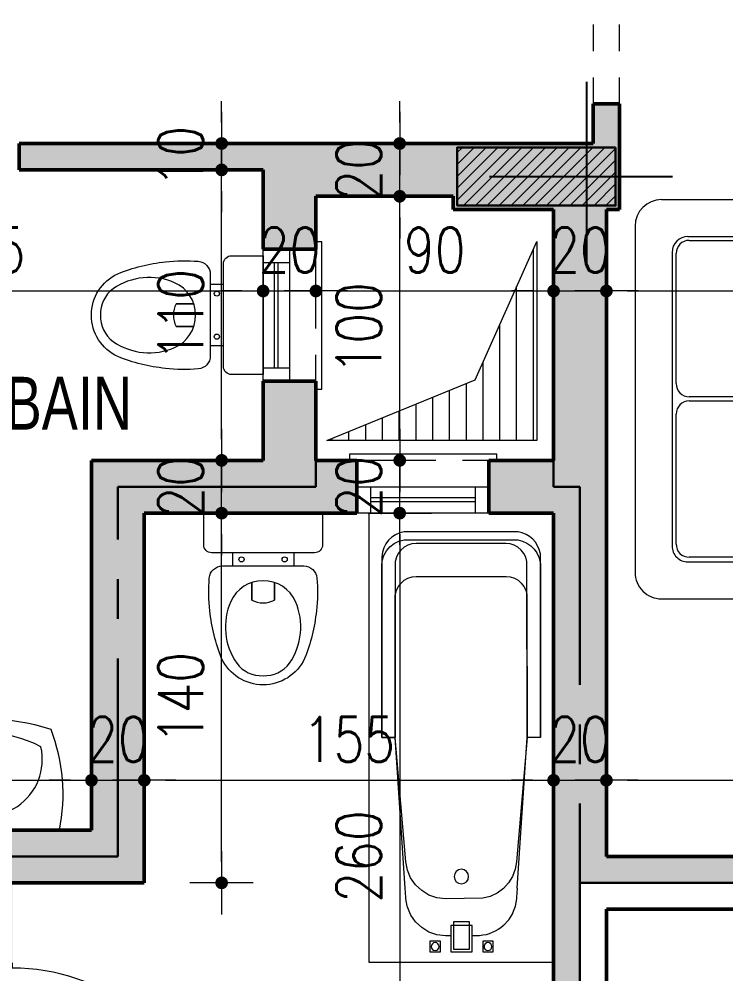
# Model space of a CAD drawing. Header units: millimetres. Extents: x 906 to 2589, y -1235 to -637.
# Drawn here: x 2457.276 to 2459.953, y -1218.709 to -1215.093 of the extents above; entities that cross this region are included whole.
import ezdxf

# ---------------------------------------------------------------- set-up
doc = ezdxf.new("R2010")
doc.units = ezdxf.units.MM
for name, pattern in [('AXES', [2, 1.25, -0.25, 0.25, -0.25]), ('CONTINOUS', [0]), ('HIDDEN', [0.375, 0.25, -0.125])]:
    doc.linetypes.add(name, pattern=pattern)
doc.layers.get('DEFPOINTS').update_dxf_attribs({"color": 255, "lineweight": 13})
for name, color, linetype, lineweight in [('A-signe', 7, 'Continuous', 9), ('APPUITS', 7, 'Continuous', 18), ('AXE LIMITE', 1, 'AXES', 30), ('DIM.', 4, 'Continuous', 25), ('GAINE', 7, 'Continuous', 20), ('interrompu', 7, 'HIDDEN', 15), ('MENUISERIE', 7, 'Continuous', 13), ('MEUBLE', 35, 'Continuous', 15), ('MUR 0.5', 7, 'Continuous', 50), ('POTEAUX ARCH', 7, 'Continuous', 30), ('POTEAUX HACHURE', 7, 'Continuous', 15), ('SANITAIRE', 7, 'Continuous', 15), ('TEXTE', 7, 'Continuous', 20)]:
    doc.layers.add(name, color=color, linetype=linetype, lineweight=lineweight)
for name, color, linetype in [('AXE', 7, 'AXES'), ('TEINTE 2', 3, 'Continuous'), ('TEINTE 3', 150, 'Continuous')]:
    doc.layers.add(name, color=color, linetype=linetype)
doc.styles.add('atef', font='romans.shx', dxfattribs={"width": 0.8})
doc.styles.add('STYLE4', font='swisscl.ttf')
doc.dimstyles.new('COTEXT', dxfattribs={"dimscale": 0, "dimtxt": 0.17, "dimasz": 0.08, "dimexe": 0.015, "dimexo": 0.015, "dimgap": 0.07, "dimtad": 1, "dimdec": 0, "dimlfac": 100, "dimzin": 0, "dimdsep": 46, "dimtxsty": 'atef', "dimblk": 'SIG2', "dimcen": 0.15, "dimse1": 1, "dimse2": 1, "dimclrd": 256, "dimclre": 6, "dimclrt": 2, "dimadec": 0, "dimazin": 0, "dimtfac": 0.5, "dimtdec": 0, "dimtix": 1, "dimtmove": 2, "dimatfit": 1, "dimldrblk": 'SIG2', "dimfxl": 0.18, "dimtolj": 1, "dimtzin": 0, "dimlwd": 18, "dimarcsym": 0})

# ---------------------------------------------------------------- blocks, each defined once
blk = doc.blocks.new('P - 0.80')
at = {"layer": 'MENUISERIE'}
for points in [[(-0.6991, 0.3412), (-0.0325, -0.0217), (-0.02, 0), (-0.6875, 0.3633)], [(-0.8, 0), (-0.78, 0), (-0.78, -0.025), (-0.755, -0.025), (-0.755, -0.1), (-0.8, -0.1)], [(0, 0), (-0.02, 0), (-0.02, -0.025), (-0.045, -0.025), (-0.045, -0.1), (0, -0.1)]]:
    blk.add_lwpolyline(points, dxfattribs=at)
blk.add_arc((-0.02, 0), 0.76, 142.5454, 180, dxfattribs=at)
blk = doc.blocks.new('SIG2')
at = {"layer": 'A-signe'}
for p, q in [((0, 1.5), (0, 0.5)), ((0, 0.5), (0, -0.5)), ((-1.5, 0), (-0.5, 0)), ((-0.5, 0), (0.5, 0)), ((0.5, 0), (1.5, 0)), ((0, -0.5), (0, -1.5))]:
    blk.add_line(p, q, dxfattribs=at)
at = {"layer": 'A-signe', "const_width": 0.3}
blk.add_lwpolyline([(-0.15, 0, 1), (0.15, 0, 1)], format="xyb", close=True, dxfattribs=at)
blk = doc.blocks.new('*D256')
at = {"layer": 'DEFPOINTS', "color": 0, "transparency": 16777216}
for p in [(2456.2633, -1215.664), (2456.5218, -1215.664), (2457.5504, -1218.164)]:
    blk.add_point(p, dxfattribs=at)
at = {"layer": 'DIM.', "lineweight": 18, "transparency": 16777216}
blk.add_line((2456.5218, -1218.084), (2456.5218, -1215.744), dxfattribs=at)
at = {"layer": 'DIM.', "lineweight": 18, "transparency": 16777216, "xscale": 0.08, "yscale": 0.08, "zscale": 0.08}
for p, rotation in [((2456.5218, -1215.664), 90), ((2456.5218, -1218.164), 270)]:
    blk.add_blockref('SIG2', p, dxfattribs=dict(at, rotation=rotation))
at = {"layer": 'DIM.', "color": 2, "transparency": 16777216, "insert": (2456.3668, -1216.914), "char_height": 0.17, "attachment_point": 5, "rotation": 90, "style": 'atef'}
blk.add_mtext('\\A1;250', dxfattribs=at)
blk = doc.blocks.new('*D265')
at = {"layer": 'DEFPOINTS', "color": 0, "transparency": 16777216}
for p in [(2456.5218, -1218.164), (2457.5504, -1218.164), (2457.1504, -1218.364)]:
    blk.add_point(p, dxfattribs=at)
at = {"layer": 'DIM.', "lineweight": 18, "transparency": 16777216}
for p, q in [((2456.5218, -1218.084), (2456.5218, -1218.004)), ((2456.5218, -1218.364), (2456.5218, -1218.164)), ((2456.5218, -1218.444), (2456.5218, -1218.524))]:
    blk.add_line(p, q, dxfattribs=at)
at = {"layer": 'DIM.', "lineweight": 18, "transparency": 16777216, "xscale": 0.08, "yscale": 0.08, "zscale": 0.08}
for p, rotation in [((2456.5218, -1218.164), 270), ((2456.5218, -1218.364), 90)]:
    blk.add_blockref('SIG2', p, dxfattribs=dict(at, rotation=rotation))
at = {"layer": 'DIM.', "color": 2, "transparency": 16777216, "insert": (2456.3668, -1218.264), "char_height": 0.17, "attachment_point": 5, "rotation": 90, "style": 'atef'}
blk.add_mtext('\\A1;20', dxfattribs=at)
blk = doc.blocks.new('*D300')
at = {"layer": 'DEFPOINTS', "color": 0, "transparency": 16777216}
for p in [(2457.7504, -1216.964), (2457.7504, -1219.564), (2458.7177, -1219.564)]:
    blk.add_point(p, dxfattribs=at)
at = {"layer": 'DIM.', "lineweight": 18, "transparency": 16777216}
blk.add_line((2458.7177, -1217.044), (2458.7177, -1219.484), dxfattribs=at)
at = {"layer": 'DIM.', "lineweight": 18, "transparency": 16777216, "xscale": 0.08, "yscale": 0.08, "zscale": 0.08}
for p, rotation in [((2458.7177, -1216.964), 90), ((2458.7177, -1219.564), 270)]:
    blk.add_blockref('SIG2', p, dxfattribs=dict(at, rotation=rotation))
at = {"layer": 'DIM.', "color": 2, "transparency": 16777216, "insert": (2458.5627, -1218.264), "char_height": 0.17, "attachment_point": 5, "rotation": 90, "style": 'atef'}
blk.add_mtext('\\A1;260', dxfattribs=at)
blk = doc.blocks.new('*D132')
at = {"layer": 'DEFPOINTS', "color": 0, "transparency": 16777216}
for p in [(2457.5504, -1217.9756), (2456.0504, -1218.1661), (2457.5504, -1218.1661)]:
    blk.add_point(p, dxfattribs=at)
at = {"layer": 'DIM.', "lineweight": 18, "transparency": 16777216}
blk.add_line((2456.1304, -1217.9756), (2457.4704, -1217.9756), dxfattribs=at)
at = {"layer": 'DIM.', "lineweight": 18, "transparency": 16777216, "xscale": 0.08, "yscale": 0.08, "zscale": 0.08, "rotation": 180}
blk.add_blockref('SIG2', (2456.0504, -1217.9756), dxfattribs=at)
at = {"layer": 'DIM.', "lineweight": 18, "transparency": 16777216, "xscale": 0.08, "yscale": 0.08, "zscale": 0.08}
blk.add_blockref('SIG2', (2457.5504, -1217.9756), dxfattribs=at)
at = {"layer": 'DIM.', "color": 2, "transparency": 16777216, "insert": (2456.8004, -1217.8206), "char_height": 0.17, "attachment_point": 5, "style": 'atef'}
blk.add_mtext('\\A1;150', dxfattribs=at)
blk = doc.blocks.new('*D133')
at = {"layer": 'DEFPOINTS', "color": 0, "transparency": 16777216}
for p in [(2457.7504, -1216.9661), (2457.7504, -1217.9756), (2457.5504, -1218.1661)]:
    blk.add_point(p, dxfattribs=at)
at = {"layer": 'DIM.', "lineweight": 18, "transparency": 16777216}
for p, q in [((2457.4704, -1217.9756), (2457.3904, -1217.9756)), ((2457.5504, -1217.9756), (2457.7504, -1217.9756)), ((2457.8304, -1217.9756), (2457.9104, -1217.9756))]:
    blk.add_line(p, q, dxfattribs=at)
at = {"layer": 'DIM.', "lineweight": 18, "transparency": 16777216, "xscale": 0.08, "yscale": 0.08, "zscale": 0.08}
blk.add_blockref('SIG2', (2457.5504, -1217.9756), dxfattribs=at)
at = {"layer": 'DIM.', "lineweight": 18, "transparency": 16777216, "xscale": 0.08, "yscale": 0.08, "zscale": 0.08, "rotation": 180}
blk.add_blockref('SIG2', (2457.7504, -1217.9756), dxfattribs=at)
at = {"layer": 'DIM.', "color": 2, "transparency": 16777216, "insert": (2457.6504, -1217.8206), "char_height": 0.17, "attachment_point": 5, "style": 'atef'}
blk.add_mtext('\\A1;20', dxfattribs=at)
blk = doc.blocks.new('*D134')
at = {"layer": 'DEFPOINTS', "color": 0, "transparency": 16777216}
for p in [(2457.7504, -1216.9661), (2459.3004, -1216.9661), (2459.3004, -1217.9756)]:
    blk.add_point(p, dxfattribs=at)
at = {"layer": 'DIM.', "lineweight": 18, "transparency": 16777216}
blk.add_line((2457.8304, -1217.9756), (2459.2204, -1217.9756), dxfattribs=at)
at = {"layer": 'DIM.', "lineweight": 18, "transparency": 16777216, "xscale": 0.08, "yscale": 0.08, "zscale": 0.08, "rotation": 180}
blk.add_blockref('SIG2', (2457.7504, -1217.9756), dxfattribs=at)
at = {"layer": 'DIM.', "lineweight": 18, "transparency": 16777216, "xscale": 0.08, "yscale": 0.08, "zscale": 0.08}
blk.add_blockref('SIG2', (2459.3004, -1217.9756), dxfattribs=at)
at = {"layer": 'DIM.', "color": 2, "transparency": 16777216, "insert": (2458.5254, -1217.8206), "char_height": 0.17, "attachment_point": 5, "style": 'atef'}
blk.add_mtext('\\A1;155', dxfattribs=at)
blk = doc.blocks.new('*D135')
at = {"layer": 'DEFPOINTS', "color": 0, "transparency": 16777216}
for p in [(2459.3004, -1216.9661), (2459.5004, -1216.9737), (2459.5004, -1217.9756)]:
    blk.add_point(p, dxfattribs=at)
at = {"layer": 'DIM.', "lineweight": 18, "transparency": 16777216}
for p, q in [((2459.2204, -1217.9756), (2459.1404, -1217.9756)), ((2459.3004, -1217.9756), (2459.5004, -1217.9756)), ((2459.5804, -1217.9756), (2459.6604, -1217.9756))]:
    blk.add_line(p, q, dxfattribs=at)
at = {"layer": 'DIM.', "lineweight": 18, "transparency": 16777216, "xscale": 0.08, "yscale": 0.08, "zscale": 0.08}
blk.add_blockref('SIG2', (2459.3004, -1217.9756), dxfattribs=at)
at = {"layer": 'DIM.', "lineweight": 18, "transparency": 16777216, "xscale": 0.08, "yscale": 0.08, "zscale": 0.08, "rotation": 180}
blk.add_blockref('SIG2', (2459.5004, -1217.9756), dxfattribs=at)
at = {"layer": 'DIM.', "color": 2, "transparency": 16777216, "insert": (2459.4004, -1217.8206), "char_height": 0.17, "attachment_point": 5, "style": 'atef'}
blk.add_mtext('\\A1;20', dxfattribs=at)
blk = doc.blocks.new('*D136')
at = {"layer": 'DEFPOINTS', "color": 0, "transparency": 16777216}
for p in [(2459.5004, -1217.4973), (2462.801, -1217.9756), (2462.801, -1218.264)]:
    blk.add_point(p, dxfattribs=at)
at = {"layer": 'DIM.', "lineweight": 18, "transparency": 16777216}
blk.add_line((2459.5804, -1217.9756), (2462.721, -1217.9756), dxfattribs=at)
at = {"layer": 'DIM.', "lineweight": 18, "transparency": 16777216, "xscale": 0.08, "yscale": 0.08, "zscale": 0.08, "rotation": 180}
blk.add_blockref('SIG2', (2459.5004, -1217.9756), dxfattribs=at)
at = {"layer": 'DIM.', "lineweight": 18, "transparency": 16777216, "xscale": 0.08, "yscale": 0.08, "zscale": 0.08}
blk.add_blockref('SIG2', (2462.801, -1217.9756), dxfattribs=at)
at = {"layer": 'DIM.', "color": 2, "transparency": 16777216, "insert": (2461.1507, -1217.8206), "char_height": 0.17, "attachment_point": 5, "style": 'atef'}
blk.add_mtext('\\A1;330', dxfattribs=at)
blk = doc.blocks.new('*D308')
at = {"layer": 'DEFPOINTS', "color": 0, "transparency": 16777216}
for p in [(2458.2004, -1215.664), (2458.2004, -1216.1226), (2456.0504, -1216.257)]:
    blk.add_point(p, dxfattribs=at)
at = {"layer": 'DIM.', "lineweight": 18, "transparency": 16777216}
blk.add_line((2456.1304, -1216.1226), (2458.1204, -1216.1226), dxfattribs=at)
at = {"layer": 'DIM.', "lineweight": 18, "transparency": 16777216, "xscale": 0.08, "yscale": 0.08, "zscale": 0.08, "rotation": 180}
blk.add_blockref('SIG2', (2456.0504, -1216.1226), dxfattribs=at)
at = {"layer": 'DIM.', "lineweight": 18, "transparency": 16777216, "xscale": 0.08, "yscale": 0.08, "zscale": 0.08}
blk.add_blockref('SIG2', (2458.2004, -1216.1226), dxfattribs=at)
at = {"layer": 'DIM.', "color": 2, "transparency": 16777216, "insert": (2457.1254, -1215.9676), "char_height": 0.17, "attachment_point": 5, "style": 'atef'}
blk.add_mtext('\\A1;215', dxfattribs=at)
blk = doc.blocks.new('*D309')
at = {"layer": 'DEFPOINTS', "color": 0, "transparency": 16777216}
for p in [(2458.2004, -1215.664), (2458.4004, -1215.764), (2458.4004, -1216.1226)]:
    blk.add_point(p, dxfattribs=at)
at = {"layer": 'DIM.', "lineweight": 18, "transparency": 16777216}
for p, q in [((2458.1204, -1216.1226), (2458.0404, -1216.1226)), ((2458.2004, -1216.1226), (2458.4004, -1216.1226)), ((2458.4804, -1216.1226), (2458.5604, -1216.1226))]:
    blk.add_line(p, q, dxfattribs=at)
at = {"layer": 'DIM.', "lineweight": 18, "transparency": 16777216, "xscale": 0.08, "yscale": 0.08, "zscale": 0.08}
blk.add_blockref('SIG2', (2458.2004, -1216.1226), dxfattribs=at)
at = {"layer": 'DIM.', "lineweight": 18, "transparency": 16777216, "xscale": 0.08, "yscale": 0.08, "zscale": 0.08, "rotation": 180}
blk.add_blockref('SIG2', (2458.4004, -1216.1226), dxfattribs=at)
at = {"layer": 'DIM.', "color": 2, "transparency": 16777216, "insert": (2458.3004, -1215.9676), "char_height": 0.17, "attachment_point": 5, "style": 'atef'}
blk.add_mtext('\\A1;20', dxfattribs=at)
blk = doc.blocks.new('*D310')
at = {"layer": 'DEFPOINTS', "color": 0, "transparency": 16777216}
for p in [(2458.4004, -1215.764), (2459.3004, -1216.1226), (2459.3004, -1216.5257)]:
    blk.add_point(p, dxfattribs=at)
at = {"layer": 'DIM.', "lineweight": 18, "transparency": 16777216}
blk.add_line((2458.4804, -1216.1226), (2459.2204, -1216.1226), dxfattribs=at)
at = {"layer": 'DIM.', "lineweight": 18, "transparency": 16777216, "xscale": 0.08, "yscale": 0.08, "zscale": 0.08, "rotation": 180}
blk.add_blockref('SIG2', (2458.4004, -1216.1226), dxfattribs=at)
at = {"layer": 'DIM.', "lineweight": 18, "transparency": 16777216, "xscale": 0.08, "yscale": 0.08, "zscale": 0.08}
blk.add_blockref('SIG2', (2459.3004, -1216.1226), dxfattribs=at)
at = {"layer": 'DIM.', "color": 2, "transparency": 16777216, "insert": (2458.8504, -1215.9676), "char_height": 0.17, "attachment_point": 5, "style": 'atef'}
blk.add_mtext('\\A1;90', dxfattribs=at)
blk = doc.blocks.new('*D137')
at = {"layer": 'DEFPOINTS', "color": 0, "transparency": 16777216}
for p in [(2459.5004, -1216.1226), (2459.5004, -1216.5257), (2459.3004, -1216.5597)]:
    blk.add_point(p, dxfattribs=at)
at = {"layer": 'DIM.', "lineweight": 18, "transparency": 16777216}
for p, q in [((2459.2204, -1216.1226), (2459.1404, -1216.1226)), ((2459.3004, -1216.1226), (2459.5004, -1216.1226)), ((2459.5804, -1216.1226), (2459.6604, -1216.1226))]:
    blk.add_line(p, q, dxfattribs=at)
at = {"layer": 'DIM.', "lineweight": 18, "transparency": 16777216, "xscale": 0.08, "yscale": 0.08, "zscale": 0.08}
blk.add_blockref('SIG2', (2459.3004, -1216.1226), dxfattribs=at)
at = {"layer": 'DIM.', "lineweight": 18, "transparency": 16777216, "xscale": 0.08, "yscale": 0.08, "zscale": 0.08, "rotation": 180}
blk.add_blockref('SIG2', (2459.5004, -1216.1226), dxfattribs=at)
at = {"layer": 'DIM.', "color": 2, "transparency": 16777216, "insert": (2459.4004, -1215.9676), "char_height": 0.17, "attachment_point": 5, "style": 'atef'}
blk.add_mtext('\\A1;20', dxfattribs=at)
blk = doc.blocks.new('*D311')
at = {"layer": 'DEFPOINTS', "color": 0, "transparency": 16777216}
for p in [(2463.8004, -1215.8144), (2459.5004, -1215.9282), (2463.8004, -1216.1226)]:
    blk.add_point(p, dxfattribs=at)
at = {"layer": 'DIM.', "lineweight": 18, "transparency": 16777216}
blk.add_line((2459.5804, -1216.1226), (2463.7204, -1216.1226), dxfattribs=at)
at = {"layer": 'DIM.', "lineweight": 18, "transparency": 16777216, "xscale": 0.08, "yscale": 0.08, "zscale": 0.08, "rotation": 180}
blk.add_blockref('SIG2', (2459.5004, -1216.1226), dxfattribs=at)
at = {"layer": 'DIM.', "lineweight": 18, "transparency": 16777216, "xscale": 0.08, "yscale": 0.08, "zscale": 0.08}
blk.add_blockref('SIG2', (2463.8004, -1216.1226), dxfattribs=at)
at = {"layer": 'DIM.', "color": 2, "transparency": 16777216, "insert": (2461.6504, -1215.9676), "char_height": 0.17, "attachment_point": 5, "style": 'atef'}
blk.add_mtext('\\A1;430', dxfattribs=at)
blk = doc.blocks.new('CUVETTE -2')
at = {"layer": 'SANITAIRE'}
for p, q in [((0.1089, 0.15), (0.1089, 0.2)), ((0.3411, 0.15), (0.3411, 0.2))]:
    blk.add_line(p, q, dxfattribs=at)
at = {"layer": 'SANITAIRE', "flags": 128}
for points in [[(0.068, 0.5503, -0.290899), (0.225, 0.6501)], [(0.225, 0.6154, 0.251168), (0.1249, 0.5678)], [(0.225, 0.6501, -0.290899), (0.382, 0.5503)], [(0.3251, 0.5678, 0.251168), (0.225, 0.6154)], [(0.0232, 0.3699, -0.068521), (0.068, 0.5503)], [(0.1249, 0.5678, 0.259575), (0.1024, 0.335)], [(0.3476, 0.335, 0.259575), (0.3251, 0.5678)], [(0.382, 0.5503, -0.068521), (0.4268, 0.3699)], [(0.0212, 0.2458, -0.05039), (0.0232, 0.3699)], [(0.4268, 0.3699, -0.05039), (0.4288, 0.2458)], [(0.1024, 0.335, 0.300692), (0.225, 0.2557)], [(0.225, 0.2557, 0.300692), (0.3476, 0.335)], [(0.379, 0.2), (0.071, 0.2, -0.39005), (0.0212, 0.2458)], [(0.4288, 0.2458, -0.39005), (0.379, 0.2)], [(0.45, 0), (0, 0), (0, 0.12, -0.414214), (0.03, 0.15)], [(0.03, 0.15), (0.42, 0.15, -0.414214), (0.45, 0.12)]]:
    blk.add_lwpolyline(points, format="xyb", dxfattribs=at)
at = {"layer": 'SANITAIRE'}
for points in [[(0.1819, 0.3292), (0.1819, 0.3292), (0.1819, 0.2625), (0.1819, 0.2625)], [(0.2681, 0.3292), (0.2681, 0.3292), (0.2681, 0.2625), (0.2681, 0.2625)]]:
    blk.add_lwpolyline(points, close=True, dxfattribs=at)
at = {"layer": 'SANITAIRE', "flags": 128}
blk.add_lwpolyline([(0.45, 0.12), (0.45, 0)], dxfattribs=at)
at = {"layer": 'SANITAIRE'}
for centre in [(0.1434, 0.175), (0.3066, 0.175)]:
    blk.add_circle(centre, 0.00977, dxfattribs=at)
blk.add_arc((0.225, 0.246), 0.0937, 62.6078, 117.3922, dxfattribs=at)
blk = doc.blocks.new('L.MAIN 56-46')
at = {"layer": 'SANITAIRE', "linetype": 'Continuous'}
blk.add_line((0, 0), (0, 0.56), dxfattribs=at)
blk.add_circle((-0.1575, 0.28), 0.025, dxfattribs=at)
for centre, radius, start, end in [((-0.1365, -0.1054), 0.6792, 78.4082, 111.1055), ((0.3903, 0.2801), 0.8103, 162.1661, 197.8338), ((0.0788, 0.28), 0.4463, 151.9275, 208.0725), ((-0.2678, 0.28), 0.2153, 257.3196, 102.6804), ((-0.1365, 0.6605), 0.6744, 248.7374, 281.6753)]:
    blk.add_arc(centre, radius, start, end, dxfattribs=at)
blk = doc.blocks.new('BAIGNOIR 0.70-1.70')
at = {"layer": 'SANITAIRE'}
for p, q in [((0.138, 0.2794), (0.1006, 0.85)), ((0.562, 0.2794), (0.6, 0.85))]:
    blk.add_line(p, q, dxfattribs=at)
for points in [[(0, 1.7), (0.7, 1.7), (0.7, 0), (0, 0)], [(0.5998, 1.3897), (0.5949, 1.4081), (0.5877, 1.4226), (0.5778, 1.4353), (0.5656, 1.4458), (0.5514, 1.4536), (0.536, 1.4584), (0.52, 1.46), (0.18, 1.46), (0.164, 1.4584), (0.1486, 1.4536), (0.1344, 1.4458), (0.1222, 1.4353), (0.1123, 1.4226), (0.1051, 1.4081), (0.1014, 1.3925), (0.1006, 0.85), (0.1407, 0.38), (0.1454, 0.3515), (0.1555, 0.3243), (0.1706, 0.2996), (0.1902, 0.2783), (0.2136, 0.2612), (0.2398, 0.2488), (0.2679, 0.2417), (0.4097, 0.24), (0.4416, 0.2437), (0.472, 0.254), (0.4995, 0.2705), (0.523, 0.2924), (0.5413, 0.3188), (0.5536, 0.3485), (0.5593, 0.38), (0.6, 0.85)], [(0.3785, 0.0488), (0.3185, 0.0488), (0.3185, 0.1526), (0.3785, 0.1526)], [(0.3885, 0.0388), (0.3085, 0.0388), (0.3085, 0.1388), (0.3885, 0.1388)], [(0.2685, 0.0388), (0.2285, 0.0388), (0.2285, 0.0788), (0.2685, 0.0788)], [(0.4685, 0.0388), (0.4285, 0.0388), (0.4285, 0.0788), (0.4685, 0.0788)]]:
    blk.add_lwpolyline(points, close=True, dxfattribs=at)
for points in [[(0.0501, 0.85), (0.0501, 1.5465, -0.315661), (0.1344, 1.6296), (0.5656, 1.6296, -0.356924), (0.6506, 1.5346), (0.65, 0.85), (0.6, 0.85)], [(0.1452, 0.2123, 0.002879), (0.1457, 0.2106), (0.1552, 0.1851, 0.002875), (0.1559, 0.1836), (0.1703, 0.1601, 0.001962), (0.171, 0.1592), (0.1902, 0.1383, 0.167547), (0.2806, 0.1), (0.3085, 0.1), (0.3085, 0.1388), (0.3885, 0.1388), (0.3885, 0.1), (0.4097, 0.1), (0.4416, 0.1036), (0.472, 0.1139), (0.4995, 0.1304), (0.523, 0.1524), (0.5405, 0.1776, 0.004777), (0.5419, 0.1802), (0.5523, 0.2053, 0.012058), (0.5543, 0.2123)]]:
    blk.add_lwpolyline(points, format="xyb", dxfattribs=at)
at = {"layer": 'SANITAIRE', "elevation": 0.0009}
blk.add_lwpolyline([(0.1016, 1.5175), (0.1057, 1.5331), (0.1129, 1.5476), (0.1228, 1.5603), (0.135, 1.5708), (0.1491, 1.5786), (0.1645, 1.5834), (0.1806, 1.585), (0.5206, 1.585), (0.5366, 1.5834), (0.552, 1.5786), (0.5661, 1.5708), (0.5784, 1.5603), (0.5883, 1.5476), (0.5955, 1.5331), (0.5996, 1.5175), (0.6, 0.85), (0.65, 0.85), (0.6506, 1.5), (0.6486, 1.5201), (0.6425, 1.5393), (0.6328, 1.5569), (0.6197, 1.5723), (0.6038, 1.5847), (0.5857, 1.5936), (0.5662, 1.5988), (0.1349, 1.5988), (0.1176, 1.5944), (0.1012, 1.587), (0.0865, 1.5768), (0.0738, 1.5641), (0.0636, 1.5494), (0.0562, 1.533), (0.0501, 1.5079), (0.0501, 0.85), (0.1006, 0.85)], close=True, dxfattribs=at)
at = {"layer": 'SANITAIRE'}
for points in [[(0.0501, 0.85), (0.1006, 0.85)], [(0.138, 0.2794), (0.1404, 0.2447)], [(0.5596, 0.2447), (0.562, 0.2794)], [(0.1404, 0.2447), (0.1407, 0.24), (0.1452, 0.2123)], [(0.5543, 0.2123), (0.5593, 0.24), (0.5596, 0.2447)]]:
    blk.add_lwpolyline(points, dxfattribs=at)
for centre, radius in [((0.349, 0.3239), 0.0274), ((0.2485, 0.0588), 0.015), ((0.4485, 0.0588), 0.015)]:
    blk.add_circle(centre, radius, dxfattribs=at)
blk = doc.blocks.new('*D318')
at = {"layer": 'DEFPOINTS', "color": 0, "transparency": 16777216}
for p in [(2458.7177, -1216.764), (2459.1778, -1216.764), (2459.1778, -1216.964)]:
    blk.add_point(p, dxfattribs=at)
at = {"layer": 'DIM.', "lineweight": 18, "transparency": 16777216}
for p, q in [((2458.7177, -1216.684), (2458.7177, -1216.604)), ((2458.7177, -1216.964), (2458.7177, -1216.764)), ((2458.7177, -1217.044), (2458.7177, -1217.124))]:
    blk.add_line(p, q, dxfattribs=at)
at = {"layer": 'DIM.', "lineweight": 18, "transparency": 16777216, "xscale": 0.08, "yscale": 0.08, "zscale": 0.08}
for p, rotation in [((2458.7177, -1216.764), 270), ((2458.7177, -1216.964), 90)]:
    blk.add_blockref('SIG2', p, dxfattribs=dict(at, rotation=rotation))
at = {"layer": 'DIM.', "color": 2, "transparency": 16777216, "insert": (2458.5627, -1216.864), "char_height": 0.17, "attachment_point": 5, "rotation": 90, "style": 'atef'}
blk.add_mtext('\\A1;20', dxfattribs=at)
blk = doc.blocks.new('*D146')
at = {"layer": 'DEFPOINTS', "color": 0, "transparency": 16777216}
for p in [(2458.6207, -1215.764), (2458.7177, -1215.764), (2459.0375, -1216.764)]:
    blk.add_point(p, dxfattribs=at)
at = {"layer": 'DIM.', "lineweight": 18, "transparency": 16777216}
blk.add_line((2458.7177, -1216.684), (2458.7177, -1215.844), dxfattribs=at)
at = {"layer": 'DIM.', "lineweight": 18, "transparency": 16777216, "xscale": 0.08, "yscale": 0.08, "zscale": 0.08}
for p, rotation in [((2458.7177, -1215.764), 90), ((2458.7177, -1216.764), 270)]:
    blk.add_blockref('SIG2', p, dxfattribs=dict(at, rotation=rotation))
at = {"layer": 'DIM.', "color": 2, "transparency": 16777216, "insert": (2458.5627, -1216.264), "char_height": 0.17, "attachment_point": 5, "rotation": 90, "style": 'atef'}
blk.add_mtext('\\A1;100', dxfattribs=at)
blk = doc.blocks.new('*D147')
at = {"layer": 'DEFPOINTS', "color": 0, "transparency": 16777216}
for p in [(2458.4745, -1215.564), (2458.7177, -1215.564), (2458.6207, -1215.764)]:
    blk.add_point(p, dxfattribs=at)
at = {"layer": 'DIM.', "lineweight": 18, "transparency": 16777216}
for p, q in [((2458.7177, -1215.484), (2458.7177, -1215.404)), ((2458.7177, -1215.764), (2458.7177, -1215.564)), ((2458.7177, -1215.844), (2458.7177, -1215.924))]:
    blk.add_line(p, q, dxfattribs=at)
at = {"layer": 'DIM.', "lineweight": 18, "transparency": 16777216, "xscale": 0.08, "yscale": 0.08, "zscale": 0.08}
for p, rotation in [((2458.7177, -1215.564), 270), ((2458.7177, -1215.764), 90)]:
    blk.add_blockref('SIG2', p, dxfattribs=dict(at, rotation=rotation))
at = {"layer": 'DIM.', "color": 2, "transparency": 16777216, "insert": (2458.5627, -1215.664), "char_height": 0.17, "attachment_point": 5, "rotation": 90, "style": 'atef'}
blk.add_mtext('\\A1;20', dxfattribs=at)
blk = doc.blocks.new('*D325')
at = {"layer": 'DEFPOINTS', "color": 0, "transparency": 16777216}
for p in [(2457.7504, -1216.964), (2458.0433, -1216.964), (2457.7504, -1218.364)]:
    blk.add_point(p, dxfattribs=at)
at = {"layer": 'DIM.', "lineweight": 18, "transparency": 16777216}
blk.add_line((2458.0433, -1218.284), (2458.0433, -1217.044), dxfattribs=at)
at = {"layer": 'DIM.', "lineweight": 18, "transparency": 16777216, "xscale": 0.08, "yscale": 0.08, "zscale": 0.08}
for p, rotation in [((2458.0433, -1216.964), 90), ((2458.0433, -1218.364), 270)]:
    blk.add_blockref('SIG2', p, dxfattribs=dict(at, rotation=rotation))
at = {"layer": 'DIM.', "color": 2, "transparency": 16777216, "insert": (2457.8883, -1217.664), "char_height": 0.17, "attachment_point": 5, "rotation": 90, "style": 'atef'}
blk.add_mtext('\\A1;140', dxfattribs=at)
blk = doc.blocks.new('*D326')
at = {"layer": 'DEFPOINTS', "color": 0, "transparency": 16777216}
for p in [(2457.5504, -1216.764), (2458.0433, -1216.764), (2457.7504, -1216.964)]:
    blk.add_point(p, dxfattribs=at)
at = {"layer": 'DIM.', "lineweight": 18, "transparency": 16777216}
for p, q in [((2458.0433, -1216.684), (2458.0433, -1216.604)), ((2458.0433, -1216.964), (2458.0433, -1216.764)), ((2458.0433, -1217.044), (2458.0433, -1217.124))]:
    blk.add_line(p, q, dxfattribs=at)
at = {"layer": 'DIM.', "lineweight": 18, "transparency": 16777216, "xscale": 0.08, "yscale": 0.08, "zscale": 0.08}
for p, rotation in [((2458.0433, -1216.764), 270), ((2458.0433, -1216.964), 90)]:
    blk.add_blockref('SIG2', p, dxfattribs=dict(at, rotation=rotation))
at = {"layer": 'DIM.', "color": 2, "transparency": 16777216, "insert": (2457.8883, -1216.864), "char_height": 0.17, "attachment_point": 5, "rotation": 90, "style": 'atef'}
blk.add_mtext('\\A1;20', dxfattribs=at)
blk = doc.blocks.new('*D327')
at = {"layer": 'DEFPOINTS', "color": 0, "transparency": 16777216}
for p in [(2458.0433, -1215.664), (2458.2004, -1215.664), (2457.5504, -1216.764)]:
    blk.add_point(p, dxfattribs=at)
at = {"layer": 'DIM.', "lineweight": 18, "transparency": 16777216}
blk.add_line((2458.0433, -1216.684), (2458.0433, -1215.744), dxfattribs=at)
at = {"layer": 'DIM.', "lineweight": 18, "transparency": 16777216, "xscale": 0.08, "yscale": 0.08, "zscale": 0.08}
for p, rotation in [((2458.0433, -1215.664), 90), ((2458.0433, -1216.764), 270)]:
    blk.add_blockref('SIG2', p, dxfattribs=dict(at, rotation=rotation))
at = {"layer": 'DIM.', "color": 2, "transparency": 16777216, "insert": (2457.8883, -1216.214), "char_height": 0.17, "attachment_point": 5, "rotation": 90, "style": 'atef'}
blk.add_mtext('\\A1;110', dxfattribs=at)
blk = doc.blocks.new('*D328')
at = {"layer": 'DEFPOINTS', "color": 0, "transparency": 16777216}
for p in [(2458.0433, -1215.564), (2458.2366, -1215.564), (2458.2004, -1215.664)]:
    blk.add_point(p, dxfattribs=at)
at = {"layer": 'DIM.', "lineweight": 18, "transparency": 16777216}
for p, q in [((2458.0433, -1215.484), (2458.0433, -1215.404)), ((2458.0433, -1215.664), (2458.0433, -1215.564)), ((2458.0433, -1215.744), (2458.0433, -1215.824))]:
    blk.add_line(p, q, dxfattribs=at)
at = {"layer": 'DIM.', "lineweight": 18, "transparency": 16777216, "xscale": 0.08, "yscale": 0.08, "zscale": 0.08}
for p, rotation in [((2458.0433, -1215.564), 270), ((2458.0433, -1215.664), 90)]:
    blk.add_blockref('SIG2', p, dxfattribs=dict(at, rotation=rotation))
at = {"layer": 'DIM.', "color": 2, "transparency": 16777216, "insert": (2457.8883, -1215.614), "char_height": 0.17, "attachment_point": 5, "rotation": 90, "style": 'atef'}
blk.add_mtext('\\A1;10', dxfattribs=at)
blk = doc.blocks.new('*D405')
at = {"layer": 'DEFPOINTS', "color": 0, "transparency": 16777216}
for p in [(2462.6838, -1218.464), (2459.5004, -1218.8682), (2459.5004, -1219.0738)]:
    blk.add_point(p, dxfattribs=at)
at = {"layer": 'DIM.', "lineweight": 18, "transparency": 16777216}
blk.add_line((2462.6038, -1219.0738), (2459.5804, -1219.0738), dxfattribs=at)
at = {"layer": 'DIM.', "lineweight": 18, "transparency": 16777216, "xscale": 0.08, "yscale": 0.08, "zscale": 0.08, "rotation": 180}
blk.add_blockref('SIG2', (2459.5004, -1219.0738), dxfattribs=at)
at = {"layer": 'DIM.', "lineweight": 18, "transparency": 16777216, "xscale": 0.08, "yscale": 0.08, "zscale": 0.08}
blk.add_blockref('SIG2', (2462.6838, -1219.0738), dxfattribs=at)
at = {"layer": 'DIM.', "color": 2, "transparency": 16777216, "insert": (2461.0921, -1218.9188), "char_height": 0.17, "attachment_point": 5, "style": 'atef'}
blk.add_mtext('\\A1;318', dxfattribs=at)
blk = doc.blocks.new('A$C4AA77CC6')
at = {"linetype": 'ByBlock'}
for p, q in [((1.1226, 2.0646), (0, 0.5318)), ((1.8487, 1.5329), (1.1226, 2.0646)), ((1.0926, 2.0237), (1.8187, 1.4919)), ((1.8487, 1.5329), (0.7261, 0)), ((0.5703, 1.3105), (0.9596, 1.0253)), ((0.6745, 0.636), (0.5703, 1.3105)), ((0.9596, 1.0253), (0.6745, 0.636)), ((0.3964, 0.9656), (0.1713, 0.6582)), ((0.6526, 0.778), (0.3964, 0.9656)), ((0.1713, 0.6582), (0.6426, 0.313)), ((1.0112, 0.3894), (0.6745, 0.636)), ((0.7561, 0.041), (0.03, 0.5727)), ((0, 0.5318), (0.7261, 0)), ((0.6426, 0.313), (0.8077, 0.5384))]:
    blk.add_line(p, q, dxfattribs=at)
blk = doc.blocks.new('Sofa2P')
for p, q in [((0.6559, 0), (-0.6559, 0)), ((-0.7559, -0.1), (-0.7559, -0.6699)), ((0.7559, -0.1), (0.7559, -0.6699)), ((0.5559, -0.14), (-0.5559, -0.14)), ((-0.5484, -0.1553), (-0.0561, -0.1553)), ((0.0593, -0.1553), (0.5516, -0.1553)), ((-0.6159, -0.2), (-0.6159, -0.6699)), ((-0.5983, -0.6667), (-0.5983, -0.2053)), ((-0.0061, -0.2053), (-0.0061, -0.6667)), ((-0.0061, -0.2053), (-0.0061, -0.6667)), ((0.0093, -0.6667), (0.0093, -0.2053)), ((0.6016, -0.2053), (0.6016, -0.6667)), ((0.6159, -0.2), (0.6159, -0.6699)), ((-0.6459, -0.6999), (-0.7259, -0.6999)), ((-0.5684, -0.6967), (-0.0361, -0.6967)), ((0.0393, -0.6967), (0.5716, -0.6967)), ((0.6459, -0.6999), (0.7259, -0.6999))]:
    blk.add_line(p, q)
for centre, radius, start, end in [((-0.6559, -0.1), 0.1, 90, 180), ((0.6559, -0.1), 0.1, 0, 90), ((-0.5559, -0.2), 0.06, 90, 180), ((0.5559, -0.2), 0.06, 0, 90), ((-0.5484, -0.2053), 0.05, 90, 180), ((-0.0561, -0.2053), 0.05, 0, 90), ((-0.0561, -0.2053), 0.05, 0, 90), ((0.0593, -0.2053), 0.05, 90, 180), ((0.5516, -0.2053), 0.05, 0, 90), ((-0.7259, -0.6699), 0.03, 180, 270), ((-0.6459, -0.6699), 0.03, 270, 0), ((-0.5684, -0.6667), 0.03, 180, 270), ((-0.0361, -0.6667), 0.03, 270, 0), ((-0.0361, -0.6667), 0.03, 270, 0), ((0.0393, -0.6667), 0.03, 180, 270), ((0.5716, -0.6667), 0.03, 270, 0), ((0.6459, -0.6699), 0.03, 180, 270), ((0.7259, -0.6699), 0.03, 270, 0)]:
    blk.add_arc(centre, radius, start, end)

msp = doc.modelspace()

# ---------------------------------------------------------------- hatches: boundary and pattern name
at = {"layer": 'GAINE'}
h = msp.add_hatch(dxfattribs=at)
h.set_pattern_fill('ANSI31', color=256, scale=0.02, angle=45)
h.set_pattern_definition([(90, (1356.29244, -124.41496), (-0.0635, 7e-18), [])])
h.paths.add_polyline_path([(2459.2364, -1215.9352), (2459.2364, -1216.6892), (2458.4413, -1216.6892), (2459.0032, -1216.4592)])
at = {"layer": 'POTEAUX HACHURE'}
h = msp.add_hatch(dxfattribs=at)
h.set_pattern_fill('ANSI31', color=256, scale=0.01)
h.set_pattern_definition([(45, (1333.54263, -277.91228), (-0.0224506403, 0.0224506403), [])])
h.paths.add_polyline_path([(2459.5354, -1215.579), (2458.9354, -1215.579), (2458.9354, -1215.799), (2459.5354, -1215.799)])
at = {"layer": 'TEINTE 2', "linetype": 'CONTINOUS'}
h = msp.add_hatch(color=256, dxfattribs=at)
h.dxf.hatch_style = 1
h.paths.add_polyline_path([(2455.9504, -1215.464), (2452.5504, -1215.464), (2452.5504, -1216.614), (2452.4704, -1216.614), (2452.4704, -1216.864), (2452.8004, -1216.864), (2452.8004, -1215.564), (2455.6704, -1215.564), (2455.6704, -1215.794), (2455.8504, -1215.794), (2455.8504, -1218.4183), (2455.9504, -1218.4183), (2455.9504, -1218.364), (2457.1504, -1218.364), (2457.1504, -1218.6669), (2457.2504, -1218.6669), (2457.2504, -1218.364), (2457.7504, -1218.364), (2457.7504, -1216.964), (2458.5551, -1216.964), (2458.5551, -1216.764), (2458.4004, -1216.764), (2458.4004, -1216.864), (2457.6504, -1216.864), (2457.6504, -1218.264), (2455.9504, -1218.264)])
h = msp.add_hatch(color=256, dxfattribs=at)
h.dxf.hatch_style = 1
h.paths.add_polyline_path([(2459.3004, -1216.764), (2459.0551, -1216.764), (2459.0551, -1216.964), (2459.3004, -1216.964), (2459.3004, -1219.564), (2457.2504, -1219.564), (2457.2504, -1219.4669), (2457.1504, -1219.4669), (2457.1504, -1219.564), (2457.0004, -1219.564), (2457.0004, -1219.664), (2460.9504, -1219.664), (2460.9504, -1221.714), (2462.1504, -1221.714), (2462.1504, -1221.7683), (2462.2505, -1221.7683), (2462.2505, -1221.5891), (2461.0504, -1221.5891), (2461.0504, -1219.564), (2459.4004, -1219.564), (2459.4004, -1216.864), (2459.3004, -1216.864)])
at = {"layer": 'TEINTE 3', "linetype": 'CONTINOUS'}
h = msp.add_hatch(color=256, dxfattribs=at)
h.dxf.hatch_style = 1
h.paths.add_polyline_path([(2452.8004, -1214.314), (2452.8004, -1214.064), (2452.4704, -1214.064), (2452.4704, -1214.314), (2452.5504, -1214.314), (2452.5504, -1215.464), (2455.9504, -1215.464), (2455.9504, -1218.264), (2457.6504, -1218.264), (2457.6504, -1216.864), (2458.4004, -1216.864), (2458.4004, -1216.464), (2458.2004, -1216.464), (2458.2004, -1216.764), (2457.5504, -1216.764), (2457.5504, -1218.164), (2456.0504, -1218.164), (2456.0504, -1215.664), (2456.4763, -1215.664), (2456.4763, -1215.564), (2456.0504, -1215.564), (2456.0504, -1215.364), (2452.8004, -1215.364)])
h = msp.add_hatch(color=256, dxfattribs=at)
h.dxf.hatch_style = 1
h.paths.add_polyline_path([(2459.5004, -1215.814), (2459.5504, -1215.814), (2459.5504, -1215.564), (2459.5504, -1215.414), (2459.4504, -1215.414), (2459.4504, -1215.564), (2457.2763, -1215.564), (2457.2763, -1215.664), (2458.2004, -1215.664), (2458.2004, -1215.964), (2458.4004, -1215.964), (2458.4004, -1215.764), (2458.9204, -1215.764), (2458.9204, -1215.814), (2459.3004, -1215.814), (2459.3004, -1216.864), (2459.4004, -1216.864), (2459.4004, -1218.364), (2462.8424, -1218.364), (2462.8818, -1218.3246), (2462.8111, -1218.2539), (2462.801, -1218.264), (2459.5004, -1218.264)])

# ---------------------------------------------------------------- linework, layer by layer
at = {"layer": 'APPUITS'}
for points in [[(2458.4004, -1216.494), (2458.4233, -1216.494), (2458.4233, -1215.9362), (2458.4004, -1215.9362)], [(2459.0851, -1216.764), (2459.0851, -1216.7411), (2458.5273, -1216.7411), (2458.5273, -1216.764)]]:
    msp.add_lwpolyline(points, dxfattribs=at)
at = {"layer": 'AXE'}
for p, q in [((2459.4254, -1215.3309), (2459.4254, -1216.0339)), ((2459.0571, -1215.689), (2459.7503, -1215.689))]:
    msp.add_line(p, q, dxfattribs=at)
at = {"layer": 'AXE LIMITE', "ltscale": 0.6}
for points in [[(2459.3004, -1216.764), (2459.3004, -1216.864), (2459.4004, -1216.864), (2459.4004, -1218.364), (2462.8424, -1218.364), (2463.9004, -1217.3061), (2463.9004, -1212.914)], [(2452.5504, -1215.464), (2455.9504, -1215.464), (2455.9504, -1218.264), (2457.6504, -1218.264), (2457.6504, -1216.864), (2458.4004, -1216.864), (2458.4004, -1216.764)], [(2452.5504, -1215.464), (2455.9504, -1215.464), (2455.9504, -1218.264), (2457.6504, -1218.264), (2457.6504, -1216.864), (2458.4004, -1216.864), (2458.4004, -1216.764)], [(2459.3004, -1216.764), (2459.3004, -1216.864), (2459.4004, -1216.864), (2459.4004, -1219.564), (2461.0504, -1219.564), (2461.0504, -1221.5891), (2462.2505, -1221.5891), (2462.2505, -1222.9347), (2461.7504, -1222.9347), (2461.7504, -1223.484), (2459.5004, -1223.484), (2459.5004, -1225.584), (2453.6004, -1225.584)]]:
    msp.add_lwpolyline(points, dxfattribs=at)
at = {"layer": 'GAINE'}
msp.add_lwpolyline([(2459.2364, -1215.9352), (2459.2364, -1216.6892), (2458.4413, -1216.6892), (2459.0032, -1216.4592)], close=True, dxfattribs=at)
at = {"layer": 'interrompu', "ltscale": 0.2}
for p, q in [((2459.4504, -1214.514), (2459.4504, -1215.414)), ((2459.5504, -1215.414), (2459.5504, -1214.514)), ((2458.4004, -1216.464), (2458.4004, -1215.964)), ((2459.0551, -1216.764), (2458.5551, -1216.764))]:
    msp.add_line(p, q, dxfattribs=at)
at = {"layer": 'MENUISERIE', "color": 2, "linetype": 'Continuous'}
for p, q in [((2458.2004, -1216.464), (2458.2004, -1215.964)), ((2458.3004, -1215.9666), (2458.3004, -1216.464)), ((2458.3004, -1216.0161), (2458.2004, -1216.0161)), ((2458.2429, -1216.414), (2458.2429, -1216.0163)), ((2458.2579, -1216.414), (2458.2579, -1216.0163)), ((2458.2004, -1216.414), (2458.3004, -1216.414)), ((2458.5577, -1216.864), (2459.0551, -1216.864)), ((2458.6072, -1216.864), (2458.6072, -1216.964)), ((2459.0051, -1216.964), (2459.0051, -1216.864)), ((2459.0051, -1216.9065), (2458.6074, -1216.9065)), ((2459.0051, -1216.9215), (2458.6074, -1216.9215)), ((2459.0551, -1216.964), (2458.5551, -1216.964))]:
    msp.add_line(p, q, dxfattribs=at)
at = {"layer": 'MUR 0.5'}
for p, q in [((2459.4504, -1215.414), (2459.4504, -1215.564)), ((2459.5504, -1215.414), (2459.4504, -1215.414)), ((2459.5504, -1215.414), (2459.5504, -1215.564)), ((2457.2763, -1215.564), (2459.4504, -1215.564)), ((2457.2763, -1215.664), (2457.2763, -1215.564)), ((2459.5504, -1215.564), (2459.5504, -1215.814)), ((2457.2763, -1215.664), (2458.2004, -1215.664)), ((2458.2004, -1215.664), (2458.2004, -1215.964)), ((2458.4004, -1215.764), (2458.9204, -1215.764)), ((2458.4004, -1215.764), (2458.4004, -1215.964)), ((2458.9204, -1215.764), (2458.9204, -1215.814)), ((2458.9204, -1215.814), (2459.3004, -1215.814)), ((2459.3004, -1215.814), (2459.3004, -1216.764)), ((2459.5004, -1215.814), (2459.5004, -1218.264)), ((2459.5504, -1215.814), (2459.5004, -1215.814)), ((2458.2004, -1215.964), (2458.4004, -1215.964)), ((2458.2004, -1216.464), (2458.2004, -1216.764)), ((2458.2004, -1216.464), (2458.4004, -1216.464)), ((2458.4004, -1216.464), (2458.4004, -1216.764)), ((2457.5504, -1216.764), (2457.5504, -1218.164)), ((2457.5504, -1216.764), (2458.2004, -1216.764)), ((2458.4004, -1216.764), (2458.5551, -1216.764)), ((2458.5551, -1216.964), (2458.5551, -1216.764)), ((2459.0551, -1216.764), (2459.3004, -1216.764)), ((2459.0551, -1216.964), (2459.0551, -1216.764)), ((2457.7504, -1216.964), (2457.7504, -1218.364)), ((2457.7504, -1216.964), (2458.5551, -1216.964)), ((2459.0551, -1216.964), (2459.3004, -1216.964)), ((2459.3004, -1216.964), (2459.3004, -1219.564)), ((2456.0504, -1218.164), (2457.5504, -1218.164)), ((2459.5004, -1218.264), (2462.801, -1218.264)), ((2457.2504, -1218.364), (2457.7504, -1218.364)), ((2459.5004, -1218.464), (2462.6838, -1218.464)), ((2459.5004, -1218.464), (2459.5004, -1219.184))]:
    msp.add_line(p, q, dxfattribs=at)
at = {"layer": 'POTEAUX ARCH'}
msp.add_lwpolyline([(2459.5354, -1215.579), (2458.9354, -1215.579), (2458.9354, -1215.799), (2459.5354, -1215.799)], close=True, dxfattribs=at)

# ---------------------------------------------------------------- block references
at = {"layer": 'MENUISERIE', "rotation": 270}
msp.add_blockref('P - 0.80', (2457.2504, -1219.4669), dxfattribs=at)
at = {"layer": 'MEUBLE'}
for name, p, rotation in [('A$C4AA77CC6', (2455.5308, -1213.6692), 306.2173682448366), ('Sofa2P', (2459.609, -1216.5325), 89.99999999999999)]:
    msp.add_blockref(name, p, dxfattribs=dict(at, rotation=rotation))
at = {"layer": 'SANITAIRE'}
for name, p, rotation in [('CUVETTE -2', (2458.2004, -1216.439), 90), ('CUVETTE -2', (2458.4254, -1216.964), 180), ('L.MAIN 56-46', (2456.869, -1218.164), 270)]:
    msp.add_blockref(name, p, dxfattribs=dict(at, rotation=rotation))
at = {"layer": 'SANITAIRE', "xscale": -1}
msp.add_blockref('BAIGNOIR 0.70-1.70', (2459.3004, -1218.664), dxfattribs=at)

# ---------------------------------------------------------------- texts
at = {"layer": 'TEXTE', "insert": (2456.8267, -1216.4476), "char_height": 0.2, "width": 0.808023, "attachment_point": 1, "style": 'STYLE4'}
msp.add_mtext('S.D.BAIN', dxfattribs=at)

# ---------------------------------------------------------------- dimensions: what is measured, and where the dimension line sits
at = {"layer": 'DIM.'}
for base, p1, p2, picture, middle in [((2458.0433, -1215.564), (2458.2004, -1215.664), (2458.2366, -1215.564), '*D328', (2457.8883, -1215.614)), ((2458.7177, -1215.564), (2458.6207, -1215.764), (2458.4745, -1215.564), '*D147', (2458.5627, -1215.664)), ((2456.5218, -1215.664), (2457.5504, -1218.164), (2456.2633, -1215.664), '*D256', (2456.3668, -1216.914)), ((2458.0433, -1215.664), (2457.5504, -1216.764), (2458.2004, -1215.664), '*D327', (2457.8883, -1216.214)), ((2458.7177, -1215.764), (2459.0375, -1216.764), (2458.6207, -1215.764), '*D146', (2458.5627, -1216.264)), ((2458.0433, -1216.764), (2457.7504, -1216.964), (2457.5504, -1216.764), '*D326', (2457.8883, -1216.864)), ((2458.7177, -1216.764), (2459.1778, -1216.964), (2459.1778, -1216.764), '*D318', (2458.5627, -1216.864)), ((2458.7177, -1219.564), (2457.7504, -1216.964), (2457.7504, -1219.564), '*D300', (2458.5627, -1218.264)), ((2458.0433, -1216.964), (2457.7504, -1218.364), (2457.7504, -1216.964), '*D325', (2457.8883, -1217.664)), ((2456.5218, -1218.164), (2457.1504, -1218.364), (2457.5504, -1218.164), '*D265', (2456.3668, -1218.264))]:
    dim = msp.add_linear_dim(base=base, p1=p1, p2=p2, angle=90, dimstyle='COTEXT', override={"dimscale": 1}, dxfattribs=at)
    dim.commit()
    dim.dimension.update_dxf_attribs({"geometry": picture, "text_midpoint": middle})
for base, p1, p2, picture, middle in [((2458.2004, -1216.1226), (2456.0504, -1216.257), (2458.2004, -1215.664), '*D308', (2457.1254, -1215.9676)), ((2458.4004, -1216.1226), (2458.2004, -1215.664), (2458.4004, -1215.764), '*D309', (2458.3004, -1215.9676)), ((2459.3004, -1216.1226), (2458.4004, -1215.764), (2459.3004, -1216.5257), '*D310', (2458.8504, -1215.9676)), ((2463.8004, -1216.1226), (2459.5004, -1215.9282), (2463.8004, -1215.8144), '*D311', (2461.6504, -1215.9676)), ((2459.5004, -1216.1226), (2459.3004, -1216.5597), (2459.5004, -1216.5257), '*D137', (2459.4004, -1215.9676)), ((2457.7504, -1217.9756), (2457.5504, -1218.1661), (2457.7504, -1216.9661), '*D133', (2457.6504, -1217.8206)), ((2459.3004, -1217.9756), (2457.7504, -1216.9661), (2459.3004, -1216.9661), '*D134', (2458.5254, -1217.8206)), ((2459.5004, -1217.9756), (2459.3004, -1216.9661), (2459.5004, -1216.9737), '*D135', (2459.4004, -1217.8206)), ((2462.801, -1217.9756), (2459.5004, -1217.4973), (2462.801, -1218.264), '*D136', (2461.1507, -1217.8206)), ((2457.5504, -1217.9756), (2456.0504, -1218.1661), (2457.5504, -1218.1661), '*D132', (2456.8004, -1217.8206)), ((2459.5004, -1219.0738), (2462.6838, -1218.464), (2459.5004, -1218.8682), '*D405', (2461.0921, -1218.9188))]:
    dim = msp.add_linear_dim(base=base, p1=p1, p2=p2, dimstyle='COTEXT', override={"dimscale": 1}, dxfattribs=at)
    dim.commit()
    dim.dimension.update_dxf_attribs({"geometry": picture, "text_midpoint": middle})

doc.saveas('drawing.dxf')
